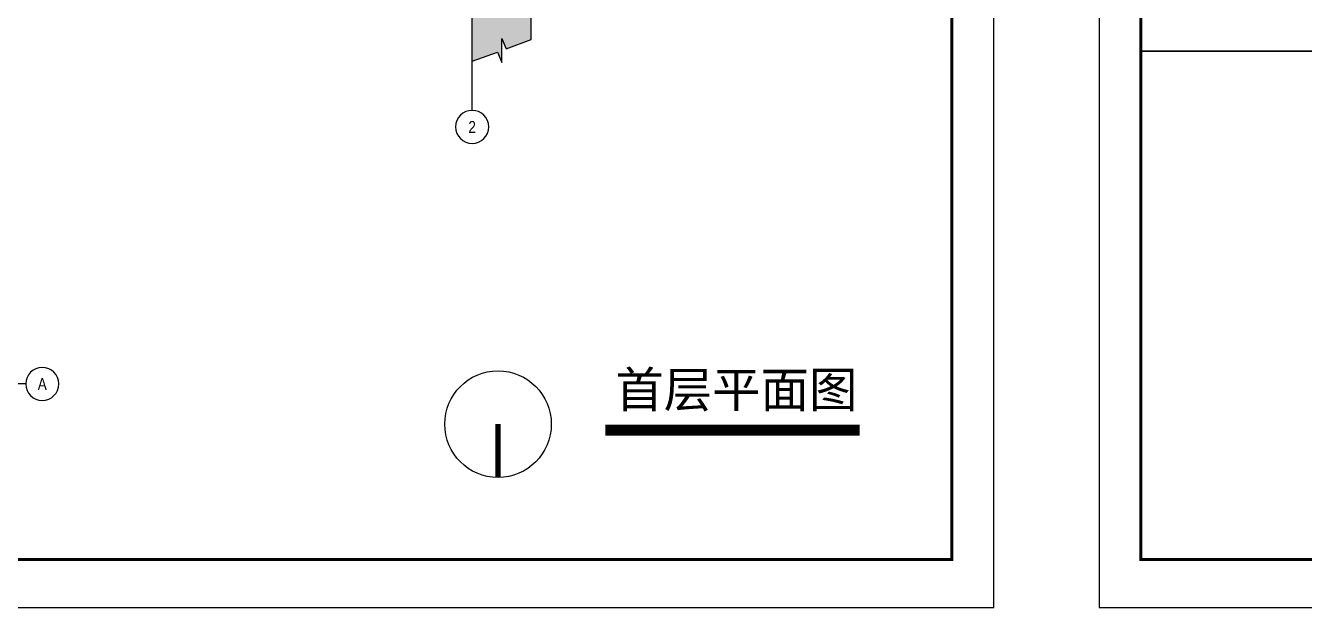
# Model space of a CAD drawing. Extents: x 9928 to 93764, y -101273 to -34887.
# Drawn here: x 20645 to 26047, y -70437 to -67980 of the extents above; entities that cross this region are included whole.
import ezdxf
from ezdxf.enums import TextEntityAlignment as Align

# ---------------------------------------------------------------- set-up
doc = ezdxf.new("R2010")
doc.units = 0
doc.header["$LTSCALE"] = 1000
doc.header["$MEASUREMENT"] = 0
doc.linetypes.add('CENTER', pattern=[2, 1.25, -0.25, 0.25, -0.25])
doc.layers.add('_0', color=7, linetype='Continuous', lineweight=25)
for name, color, linetype in [('A', 163, 'CENTER'), ('A-ANNO-DIMS', 6, 'Continuous'), ('A-ANNO-NOTE', 4, 'Continuous'), ('A-FURN-PATT-251', 251, 'Continuous'), ('A-WALL-FULL', 5, 'Continuous'), ('S-GRID-IDEN', 4, 'Continuous')]:
    doc.layers.add(name, color=color, linetype=linetype)
doc.layers.add('A-ANNO-NPLT', color=250, linetype='Continuous', plot=False)
doc.styles.add('EN1', font='ARIALN.TTF')
doc.styles.get("Standard").update_dxf_attribs({"font": 'gbenor.shx', "bigfont": 'gbcbig.shx'})

# ---------------------------------------------------------------- blocks, each defined once
blk = doc.blocks.new('asldiufhasdfaser9r')
at = {"layer": 'A-FURN-PATT-251'}
blk.add_lwpolyline([(37058.9, -87767.1), (37058.9, -88787.1), (36301.9, -88787.1)], dxfattribs=at)
blk = doc.blocks.new('alisdhuflaisduhfalsidfhu')
at = {"layer": 'A-WALL-FULL'}
blk.add_line((37642.1, -88787.1), (38399.1, -88787.1), dxfattribs=at)
at = {"layer": '_0', "color": 6}
blk.add_blockref('asldiufhasdfaser9r', (1340.2, 0), dxfattribs=at)
blk = doc.blocks.new('alsidufhasdf')
at = {"layer": 'A-ANNO-NOTE', "const_width": 12.5, "flags": 128}
blk.add_lwpolyline([(-69970.8, -65800.3), (-69970.8, -51475.3), (-80015.8, -51475.3), (-80015.8, -65800.3)], close=True, dxfattribs=at)
at = {"layer": 'A-ANNO-NPLT'}
blk.add_lwpolyline([(-69795.8, -66000.3), (-69795.8, -51300.3), (-80190.8, -51300.3), (-80190.8, -66000.3)], close=True, dxfattribs=at)
blk = doc.blocks.new('TAG-COL')
blk.add_circle((0, 0), 4)
at = {"style": 'EN1'}
blk.add_attdef('NO', text='', height=2.19, dxfattribs=at).set_placement((0.01, 0.01), align=Align.MIDDLE_CENTER)
blk = doc.blocks.new('ASLIDUFHASDF')
at = {"layer": 'A', "ltscale": 0.3}
blk.add_line((20645.5, -90192.1), (16974.3, -90192.1), dxfattribs=at)
at = {"layer": 'S-GRID-IDEN'}
ref = blk.add_blockref('TAG-COL', (20715.5, -90192.2), dxfattribs=dict(at, xscale=-17.5, yscale=17.5, zscale=17.5, rotation=179.9287525087452))
ref.add_attrib('NO', 'A', dxfattribs={"layer": '0', "height": 50, "rotation": 359.9288, "style": 'EN1'}).set_placement((20715.5, -90192.4), align=Align.MIDDLE_CENTER)

msp = doc.modelspace()

# ---------------------------------------------------------------- hatches: boundary and pattern name
at = {"layer": 'A-FURN-PATT-251'}
h = msp.add_hatch(color=256, dxfattribs=at)
h.dxf.hatch_style = 1
h.paths.add_polyline_path([(22781.5, -62594.6), (22531.5, -62686.3), (22531.5, -68130.6), (22638.4, -68091.4), (22656.5, -68135.1), (22656.5, -68034.4), (22674.4, -68077.3), (22781.5, -68038.9)])

# ---------------------------------------------------------------- linework, layer by layer
at = {"layer": 'A', "ltscale": 0.3}
msp.add_line((22531.5, -68337.6), (22531.5, -65107.9), dxfattribs=at)
at = {"layer": 'A-ANNO-DIMS'}
msp.add_lwpolyline([(22531.5, -68130.6), (22638.4, -68091.4), (22656.5, -68135.1), (22656.5, -68084.8), (22656.5, -68034.4), (22674.7, -68078.1), (22781.5, -68038.9)], dxfattribs=at)
at = {"layer": 'A-ANNO-NOTE'}
for points, const_width in [([(22640.9, -69662.7), (22640.9, -69887.7)], 22.5), ([(23094.4, -69687.7), (24168.9, -69687.7)], 46.4)]:
    msp.add_lwpolyline(points, dxfattribs=dict(at, const_width=const_width))
msp.add_circle((22640.9, -69662.7), 225, dxfattribs=at)
at = {"layer": 'A-WALL-FULL'}
for p, q in [((22781.5, -68038.9), (22781.5, -62594.6)), ((22531.5, -68130.6), (22531.5, -62686.3))]:
    msp.add_line(p, q, dxfattribs=at)

# ---------------------------------------------------------------- block references
msp.add_blockref('alisdhuflaisduhfalsidfhu', (-12285.7, 20699.3))
at = {"layer": '_0', "color": 6}
msp.add_blockref('ASLIDUFHASDF', (0, 20699.3), dxfattribs=at)
at = {"layer": 'A-ANNO-DIMS', "xscale": 1.010204081632657, "yscale": 1.010204081632657, "zscale": 1.010204081632657}
for p in [(95243.2, -3762.8), (106188.7, -3762.8)]:
    msp.add_blockref('alsidufhasdf', p, dxfattribs=at)
at = {"layer": 'S-GRID-IDEN'}
ref = msp.add_blockref('TAG-COL', (22531.5, -68407.6), dxfattribs=dict(at, xscale=-17.5, yscale=17.5, zscale=17.5, rotation=179.9287525087452))
ref.add_attrib('NO', '2', dxfattribs={"layer": '0', "height": 50, "rotation": 359.9288, "style": 'EN1'}).set_placement((22531.5, -68407.7), align=Align.MIDDLE_CENTER)

# ---------------------------------------------------------------- texts
at = {"layer": 'A-ANNO-NOTE', "insert": (24159.4, -69441.5), "char_height": 150, "attachment_point": 3}
msp.add_mtext_dynamic_manual_height_columns('{\\fSimSun|b0|i0|c134|p2;首层平面图 }', width=3567.462, gutter_width=1750, heights=[0], dxfattribs=at)

doc.saveas('drawing.dxf')
